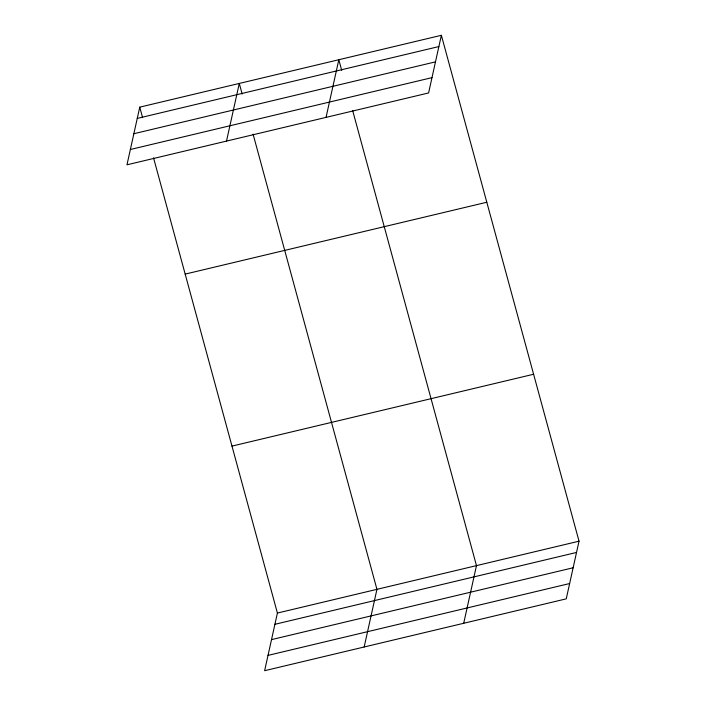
<?xml version="1.0" encoding="UTF-8"?>
<svg xmlns="http://www.w3.org/2000/svg" width="706" height="706" viewBox="0 0 706 706"><rect width="100%" height="100%" fill="white"/><g stroke="black" fill="none" stroke-linecap="round" stroke-linejoin="round"><path stroke-width="1.06" d="M139.753 107.153L126.974 164.807L428.595 92.945L441.374 35.3L139.753 107.153L142.621 117.725M226.502 141.094L239.29 83.44L242.158 94.013M326.04 117.381L338.827 59.728L341.695 70.3M153.546 157.87L277.405 613.055L264.626 670.7L566.247 598.847L579.026 541.193L441.374 35.3M364.164 646.987L376.942 589.342L253.083 134.158M463.701 623.274L476.479 565.63L352.621 110.445M137.255 118.414L438.876 46.561M133.858 133.725L435.487 61.863M130.363 149.495L431.993 77.642M185.175 274.105L486.805 202.243M231.983 446.104L533.604 374.251M277.405 613.055L579.026 541.193M274.908 624.307L576.537 552.454M271.519 639.618L573.14 567.765M268.015 655.389L569.645 583.535"/></g></svg>
